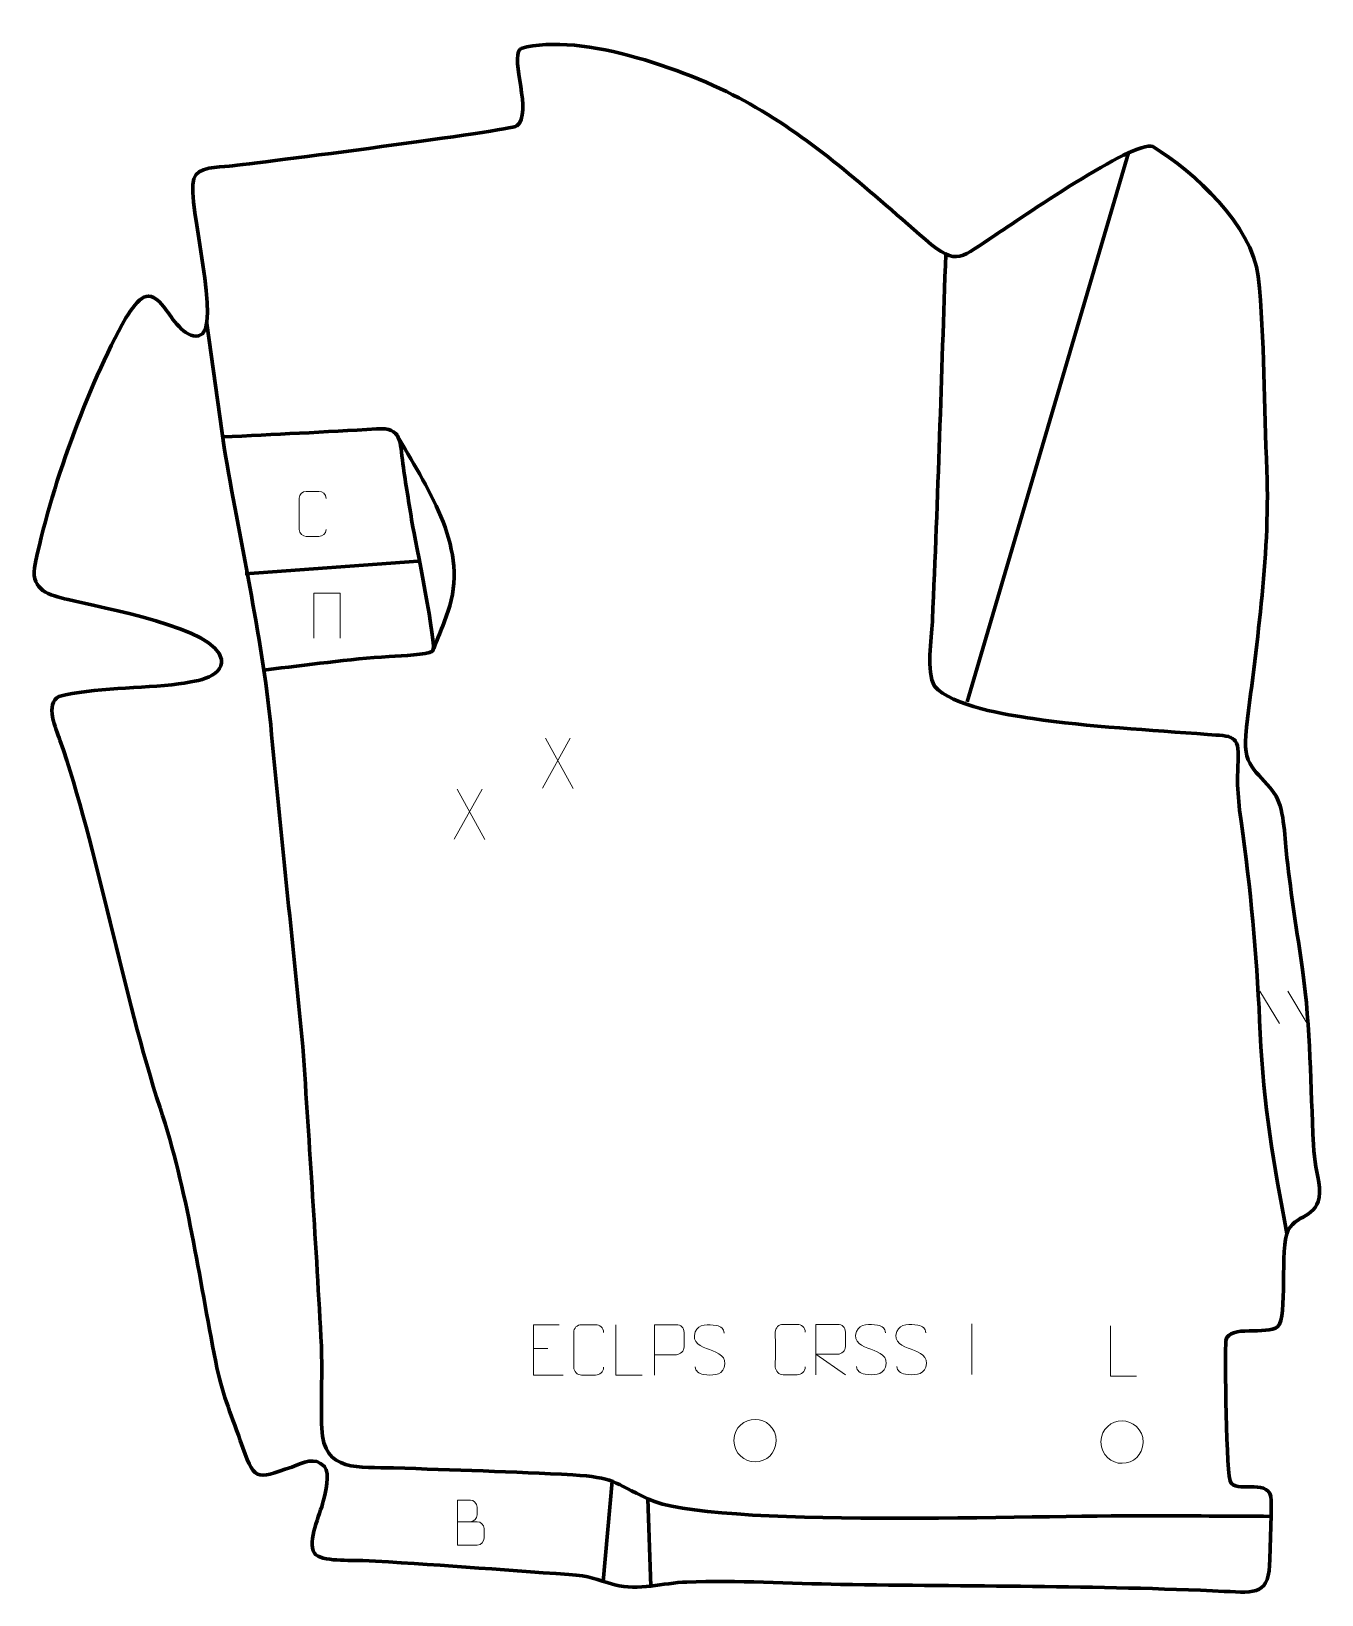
# Model space of a CAD drawing. Header units: millimetres. Extents: x -744 to -104, y -369 to 406.
import ezdxf

# ---------------------------------------------------------------- set-up
doc = ezdxf.new("R2010")
doc.units = ezdxf.units.MM
doc.header["$MEASUREMENT"] = 0
for name, color, linetype in [('layer 1', 7, 'Continuous'), ('layer 2', 7, 'Continuous'), ('layer 3', 7, 'Continuous')]:
    doc.layers.add(name, color=color, linetype=linetype)

msp = doc.modelspace()

# ---------------------------------------------------------------- linework, layer by layer
at = {"layer": 'layer 1', "color": 250, "lineweight": 9}
for points, knots in [([(-597.9217, 159.2732), (-598.0469, 157.1922), (-599.5491, 155.867), (-601.4728, 155.8573), (-601.4728, 155.8573), (-603.5614, 155.8576), (-605.65, 155.8576), (-607.7383, 155.8573), (-607.7383, 155.8573), (-609.4625, 155.7629), (-611.2289, 157.4508), (-611.2189, 159.2576), (-611.2189, 159.2576), (-611.2185, 164.4258), (-611.2185, 169.5935), (-611.2189, 174.7609), (-611.2189, 174.7609), (-611.2151, 176.676), (-609.6506, 178.2159), (-607.7227, 178.2038), (-607.7227, 178.2038), (-605.6397, 178.2038), (-603.5562, 178.2038), (-601.4728, 178.2038), (-601.4728, 178.2038), (-599.7293, 178.2356), (-597.9456, 176.8997), (-597.9217, 174.7163)], [0, 0, 0, 0, 0.125, 0.125, 0.125, 0.125, 0.25, 0.25, 0.25, 0.25, 0.375, 0.375, 0.375, 0.375, 0.5, 0.5, 0.5, 0.5, 0.625, 0.625, 0.625, 0.625, 0.75, 0.75, 0.75, 0.75, 1, 1, 1, 1]), ([(-604.0198, 105.3774), (-604.0198, 105.3774), (-604.0198, 127.7277), (-604.0198, 127.7277), (-604.0198, 127.7277), (-604.0198, 127.7277), (-590.9015, 127.7277), (-590.9015, 127.7277), (-590.9015, 127.7277), (-590.9015, 127.7277), (-590.9015, 105.3774), (-590.9015, 105.3774)], [0, 0, 0, 0, 0.25, 0.25, 0.25, 0.25, 0.5, 0.5, 0.5, 0.5, 1, 1, 1, 1]), ([(-482.2558, -234.9144), (-482.2558, -234.9144), (-495.1297, -234.9144), (-495.1297, -234.9144), (-495.1297, -234.9144), (-495.1297, -234.9144), (-495.1297, -259.868), (-495.1297, -259.868), (-495.1297, -259.868), (-495.1297, -259.868), (-480.2639, -259.868), (-480.2639, -259.868)], [0, 0, 0, 0, 0.25, 0.25, 0.25, 0.25, 0.5, 0.5, 0.5, 0.5, 1, 1, 1, 1]), ([(-460.2738, -256.0502), (-460.4136, -258.3736), (-462.0908, -259.8532), (-464.2385, -259.864), (-464.2385, -259.864), (-466.5704, -259.8636), (-468.9023, -259.8636), (-471.2338, -259.864), (-471.2338, -259.864), (-473.1588, -259.9694), (-475.1309, -258.0849), (-475.1197, -256.0676), (-475.1197, -256.0676), (-475.1193, -250.2975), (-475.1193, -244.5278), (-475.1197, -238.7585), (-475.1197, -238.7585), (-475.1155, -236.6204), (-473.3688, -234.9012), (-471.2164, -234.9147), (-471.2164, -234.9147), (-468.8907, -234.9147), (-466.5646, -234.9147), (-464.2385, -234.9147), (-464.2385, -234.9147), (-462.2919, -234.8792), (-460.3005, -236.3707), (-460.2738, -238.8083)], [0, 0, 0, 0, 0.125, 0.125, 0.125, 0.125, 0.25, 0.25, 0.25, 0.25, 0.375, 0.375, 0.375, 0.375, 0.5, 0.5, 0.5, 0.5, 0.625, 0.625, 0.625, 0.625, 0.75, 0.75, 0.75, 0.75, 1, 1, 1, 1]), ([(-441.2223, -259.868), (-441.2223, -259.868), (-454.1714, -259.868), (-454.1714, -259.868), (-454.1714, -259.868), (-454.1714, -259.868), (-454.1714, -234.9144), (-454.1714, -234.9144)], [0, 0, 0, 0, 0.33333333, 0.33333333, 0.33333333, 0.33333333, 1, 1, 1, 1]), ([(-435.0289, -259.868), (-435.0289, -259.868), (-435.0289, -234.9144), (-435.0289, -234.9144), (-435.0289, -234.9144), (-431.4339, -234.9144), (-427.8386, -234.9144), (-424.2432, -234.9144), (-424.2432, -234.9144), (-421.918, -234.9523), (-420.3606, -236.4424), (-420.3648, -238.8085), (-420.3648, -238.8085), (-420.3652, -240.8442), (-420.3652, -243.9035), (-420.3648, -245.9395), (-420.3648, -245.9395), (-420.3713, -247.8149), (-422.1835, -249.7568), (-424.1931, -249.7759), (-424.1931, -249.7759), (-424.1931, -249.7759), (-435.0289, -249.7759), (-435.0289, -249.7759)], [0, 0, 0, 0, 0.14285714, 0.14285714, 0.14285714, 0.14285714, 0.28571429, 0.28571429, 0.28571429, 0.28571429, 0.42857143, 0.42857143, 0.42857143, 0.42857143, 0.57142857, 0.57142857, 0.57142857, 0.57142857, 0.71428571, 0.71428571, 0.71428571, 0.71428571, 1, 1, 1, 1]), ([(-407.6913, -247.2173), (-411.9396, -245.7469), (-416.8477, -243.9511), (-414.8426, -238.4308), (-414.8426, -238.4308), (-413.3391, -234.2909), (-408.1255, -234.6794), (-404.5219, -235.2805), (-404.5219, -235.2805), (-401.6613, -235.7577), (-400.7966, -236.9709), (-400.486, -239.055)], [0, 0, 0, 0, 0.25, 0.25, 0.25, 0.25, 0.5, 0.5, 0.5, 0.5, 1, 1, 1, 1]), ([(-360.2683, -255.8763), (-360.4081, -258.1997), (-362.0853, -259.6793), (-364.233, -259.6901), (-364.233, -259.6901), (-366.5649, -259.6897), (-368.8968, -259.6897), (-371.2283, -259.6901), (-371.2283, -259.6901), (-373.1533, -259.7955), (-375.1254, -257.911), (-375.1142, -255.8937), (-375.1142, -255.8937), (-375.1138, -250.1236), (-375.1138, -244.3539), (-375.1142, -238.5846), (-375.1142, -238.5846), (-375.11, -236.4465), (-373.3633, -234.7273), (-371.2109, -234.7408), (-371.2109, -234.7408), (-368.8852, -234.7408), (-366.5591, -234.7408), (-364.233, -234.7408), (-364.233, -234.7408), (-362.2864, -234.7053), (-360.295, -236.1968), (-360.2683, -238.6344)], [0, 0, 0, 0, 0.125, 0.125, 0.125, 0.125, 0.25, 0.25, 0.25, 0.25, 0.375, 0.375, 0.375, 0.375, 0.5, 0.5, 0.5, 0.5, 0.625, 0.625, 0.625, 0.625, 0.75, 0.75, 0.75, 0.75, 1, 1, 1, 1]), ([(-355.0234, -259.694), (-355.0234, -259.694), (-355.0234, -234.7405), (-355.0234, -234.7405), (-355.0234, -234.7405), (-351.4286, -234.7405), (-347.8331, -234.7405), (-344.2379, -234.7405), (-344.2379, -234.7405), (-341.9126, -234.7782), (-340.3553, -236.2682), (-340.3594, -238.6346), (-340.3594, -238.6346), (-340.3598, -240.6701), (-340.3598, -243.7295), (-340.3594, -245.7655), (-340.3594, -245.7655), (-340.3659, -247.641), (-342.1782, -249.5828), (-344.1877, -249.6019), (-344.1877, -249.6019), (-344.1877, -249.6019), (-355.0234, -249.6019), (-355.0234, -249.6019), (-355.0234, -249.6019), (-355.0234, -249.6019), (-340.3687, -259.694), (-340.3687, -259.694)], [0, 0, 0, 0, 0.125, 0.125, 0.125, 0.125, 0.25, 0.25, 0.25, 0.25, 0.375, 0.375, 0.375, 0.375, 0.5, 0.5, 0.5, 0.5, 0.625, 0.625, 0.625, 0.625, 0.75, 0.75, 0.75, 0.75, 1, 1, 1, 1]), ([(-327.6858, -247.0434), (-331.9341, -245.573), (-336.8422, -243.7772), (-334.8371, -238.2569), (-334.8371, -238.2569), (-333.3336, -234.117), (-328.12, -234.5055), (-324.5164, -235.1066), (-324.5164, -235.1066), (-321.6558, -235.5838), (-320.7911, -236.797), (-320.4805, -238.8811)], [0, 0, 0, 0, 0.25, 0.25, 0.25, 0.25, 0.5, 0.5, 0.5, 0.5, 1, 1, 1, 1]), ([(-307.6858, -247.0434), (-311.9341, -245.573), (-316.8422, -243.7772), (-314.8371, -238.2569), (-314.8371, -238.2569), (-313.3336, -234.117), (-308.12, -234.5055), (-304.5164, -235.1066), (-304.5164, -235.1066), (-301.6558, -235.5838), (-300.7911, -236.797), (-300.4805, -238.8811)], [0, 0, 0, 0, 0.25, 0.25, 0.25, 0.25, 0.5, 0.5, 0.5, 0.5, 1, 1, 1, 1]), ([(-195.971, -260.3878), (-195.971, -260.3878), (-208.9201, -260.3878), (-208.9201, -260.3878), (-208.9201, -260.3878), (-208.9201, -260.3878), (-208.9201, -235.4342), (-208.9201, -235.4342)], [0, 0, 0, 0, 0.33333333, 0.33333333, 0.33333333, 0.33333333, 1, 1, 1, 1]), ([(-407.6913, -247.2174), (-403.6727, -248.8641), (-398.6432, -250.7524), (-400.4772, -256.1127), (-400.4772, -256.1127), (-401.937, -260.3791), (-406.8478, -260.1224), (-410.5739, -259.5677), (-410.5739, -259.5677), (-413.3239, -259.1579), (-414.5448, -257.9444), (-414.9228, -255.8322)], [0, 0, 0, 0, 0.25, 0.25, 0.25, 0.25, 0.5, 0.5, 0.5, 0.5, 1, 1, 1, 1]), ([(-327.6858, -247.0435), (-323.6672, -248.6902), (-318.6377, -250.5785), (-320.4717, -255.9388), (-320.4717, -255.9388), (-321.9315, -260.2052), (-326.8423, -259.9485), (-330.5684, -259.3938), (-330.5684, -259.3938), (-333.3184, -258.984), (-334.5393, -257.7705), (-334.9173, -255.6583)], [0, 0, 0, 0, 0.25, 0.25, 0.25, 0.25, 0.5, 0.5, 0.5, 0.5, 1, 1, 1, 1]), ([(-307.6858, -247.0435), (-303.6672, -248.6902), (-298.6377, -250.5785), (-300.4717, -255.9388), (-300.4717, -255.9388), (-301.9315, -260.2052), (-306.8423, -259.9485), (-310.5684, -259.3938), (-310.5684, -259.3938), (-313.3184, -258.984), (-314.5393, -257.7705), (-314.9173, -255.6583)], [0, 0, 0, 0, 0.25, 0.25, 0.25, 0.25, 0.5, 0.5, 0.5, 0.5, 1, 1, 1, 1]), ([(-395.6275, -292.2583), (-395.5568, -285.6179), (-390.2828, -281.7719), (-385.1275, -281.8689), (-385.1275, -281.8689), (-379.9722, -281.7719), (-374.6982, -285.8353), (-374.6275, -292.4757), (-374.6275, -292.4757), (-374.9977, -298.805), (-379.4396, -302.8357), (-385.1275, -302.8651), (-385.1275, -302.8651), (-390.2828, -302.9621), (-395.5568, -298.8987), (-395.6275, -292.2583)], [0, 0, 0, 0, 0.2, 0.2, 0.2, 0.2, 0.4, 0.4, 0.4, 0.4, 0.6, 0.6, 0.6, 0.6, 1, 1, 1, 1]), ([(-213.6365, -293.036), (-213.5658, -286.3956), (-208.2918, -282.5496), (-203.1365, -282.6466), (-203.1365, -282.6466), (-197.9812, -282.5496), (-192.7072, -286.613), (-192.6365, -293.2534), (-192.6365, -293.2534), (-193.0067, -299.5827), (-197.4486, -303.6134), (-203.1365, -303.6428), (-203.1365, -303.6428), (-208.2918, -303.7398), (-213.5658, -299.6764), (-213.6365, -293.036)], [0, 0, 0, 0, 0.2, 0.2, 0.2, 0.2, 0.4, 0.4, 0.4, 0.4, 0.6, 0.6, 0.6, 0.6, 1, 1, 1, 1]), ([(-532.7992, -332.5777), (-529.5402, -332.5773), (-526.2808, -332.5773), (-523.0211, -332.5777), (-523.0211, -332.5777), (-521.2518, -332.5932), (-519.5289, -334.1482), (-519.5289, -335.984), (-519.5289, -335.984), (-519.5292, -336.9948), (-519.5292, -339.7261), (-519.5289, -340.7372), (-519.5289, -340.7372), (-519.513, -342.4013), (-520.8943, -344.2051), (-522.9737, -344.1899), (-522.9737, -344.1899), (-526.2337, -344.1896), (-529.4934, -344.1896), (-532.7527, -344.1899), (-532.7527, -344.1899), (-532.7527, -336.7395), (-532.7527, -329.2894), (-532.7527, -321.8396), (-532.7527, -321.8396), (-530.6266, -321.8396), (-528.5002, -321.8396), (-526.3737, -321.8396), (-526.3737, -321.8396), (-524.8682, -321.8238), (-522.9902, -323.535), (-522.9743, -325.2927), (-522.9743, -325.2927), (-522.9747, -327.1433), (-522.9747, -327.274), (-522.9743, -329.1249), (-522.9743, -329.1249), (-522.9589, -330.9755), (-524.6198, -332.5932), (-526.4202, -332.5777)], [0, 0, 0, 0, 0.09090909, 0.09090909, 0.09090909, 0.09090909, 0.18181818, 0.18181818, 0.18181818, 0.18181818, 0.27272727, 0.27272727, 0.27272727, 0.27272727, 0.36363636, 0.36363636, 0.36363636, 0.36363636, 0.45454545, 0.45454545, 0.45454545, 0.45454545, 0.54545455, 0.54545455, 0.54545455, 0.54545455, 0.63636364, 0.63636364, 0.63636364, 0.63636364, 0.72727273, 0.72727273, 0.72727273, 0.72727273, 0.81818182, 0.81818182, 0.81818182, 0.81818182, 1, 1, 1, 1])]:
    msp.add_open_spline(points, degree=3, knots=knots, dxfattribs=at)
for points in [[(-476.8746, 55.8852), (-476.8746, 55.8852), (-490.6152, 30.9894), (-490.6152, 30.9894)], [(-489.1606, 55.8852), (-489.1606, 55.8852), (-475.42, 30.9317), (-475.42, 30.9317)], [(-520.5716, 30.6276), (-520.5716, 30.6276), (-534.3122, 5.7318), (-534.3122, 5.7318)], [(-532.8576, 30.6276), (-532.8576, 30.6276), (-519.117, 5.6741), (-519.117, 5.6741)], [(-134.769, -69.6203), (-134.769, -69.6203), (-125.1582, -85.5895), (-125.1582, -85.5895)], [(-120.9874, -69.6203), (-120.9874, -69.6203), (-111.3766, -85.5895), (-111.3766, -85.5895)], [(-277.6858, -234.5563), (-277.6858, -234.5563), (-277.6858, -259.5304), (-277.6858, -259.5304)], [(-495.1297, -246.7941), (-495.1297, -246.7941), (-487.9616, -246.7941), (-487.9616, -246.7941)]]:
    msp.add_open_spline(points, degree=3, dxfattribs=at)
at = {"layer": 'layer 2', "color": 20, "lineweight": 158}
msp.add_open_spline([(-501.2035, 397.8042), (-471.301, 406.3034), (-415.652, 386.2263), (-387.7537, 370.3043), (-387.7537, 370.3043), (-355.1855, 351.7174), (-332.0785, 330.2335), (-300.6611, 303.0433), (-300.6611, 303.0433), (-284.3291, 288.9089), (-283.0767, 294.4885), (-266.0258, 305.2523), (-266.0258, 305.2523), (-255.0366, 312.4334), (-197.0739, 352.8161), (-187.942, 349.0985), (-187.942, 349.0985), (-167.1479, 336.6689), (-138.8395, 309.9499), (-135.5946, 284.8546), (-135.5946, 284.8546), (-132.3567, 253.3448), (-132.8172, 220.3302), (-131.3041, 188.4849), (-131.3041, 188.4849), (-129.7704, 144.1513), (-136.8216, 101.009), (-141.8357, 57.1989), (-141.8357, 57.1989), (-143.3065, 40.2315), (-134.5821, 39.2532), (-126.7334, 27.0634), (-126.7334, 27.0634), (-122.6065, 19.7469), (-122.4198, 5.3814), (-121.4218, -3.4308), (-121.4218, -3.4308), (-119.2693, -22.3265), (-116.3971, -40.1107), (-113.6644, -58.8372), (-113.6644, -58.8372), (-109.5307, -88.3689), (-109.6953, -116.2304), (-108.2728, -145.7531), (-108.2728, -145.7531), (-107.8701, -154.1105), (-106.2423, -159.2996), (-105.2435, -167.0237), (-105.2435, -167.0237), (-104.1257, -181.9447), (-115.7897, -179.4704), (-120.8272, -187.9514), (-120.8272, -187.9514), (-125.019, -197.017), (-120.9706, -231.5314), (-125.8933, -235.7977), (-125.8933, -235.7977), (-131.2712, -240.4585), (-150.0615, -234.6368), (-151.609, -242.6781), (-151.609, -242.6781), (-152.1998, -248.5796), (-151.6814, -310.8583), (-149.1053, -313.5332), (-149.1053, -313.5332), (-144.5311, -318.2829), (-129.578, -310.753), (-129.1445, -322.0592), (-129.1445, -322.0592), (-129.105, -331.5847), (-129.6876, -341.4769), (-129.8519, -351.1115), (-129.8519, -351.1115), (-130.1533, -368.7835), (-136.3775, -367.9091), (-152.4734, -367.1145), (-152.4734, -367.1145), (-215.5102, -364.1374), (-279.5956, -364.6656), (-342.8009, -363.6665), (-342.8009, -363.6665), (-367.7387, -363.2312), (-394.2147, -361.6047), (-418.9756, -362.4879), (-418.9756, -362.4879), (-430.8731, -362.9123), (-442.9875, -366.9504), (-454.7626, -363.7994), (-454.7626, -363.7994), (-464.2797, -361.2526), (-466.9859, -359.4671), (-477.4452, -358.7563), (-477.4452, -358.7563), (-511.4195, -356.4442), (-545.7841, -353.6031), (-579.7392, -351.8111), (-579.7392, -351.8111), (-585.5713, -351.5033), (-600.1744, -352.6474), (-603.7133, -348.2073), (-603.7133, -348.2073), (-607.2743, -342.0473), (-600.9532, -329.1801), (-599.284, -322.407), (-599.284, -322.407), (-598.2952, -318.3948), (-595.9033, -308.8704), (-598.6372, -305.1574), (-598.6372, -305.1574), (-604.0163, -300.1881), (-608.5296, -303.2522), (-614.9473, -305.4687), (-614.9473, -305.4687), (-633.2452, -311.7881), (-633.35, -312.8359), (-640.4706, -292.3581), (-640.4706, -292.3581), (-645.6081, -277.771), (-649.5342, -268.9972), (-652.6474, -253.3734), (-652.6474, -253.3734), (-661.1405, -210.4118), (-666.4897, -169.0979), (-680.2557, -127.3308), (-680.2557, -127.3308), (-698.4173, -72.2271), (-711.544, 2.2837), (-729.8884, 54.9111), (-729.8884, 54.9111), (-731.7693, 60.3071), (-737.5619, 72.9735), (-730.4058, 76.5262), (-730.4058, 76.5262), (-713.9045, 80.9087), (-689.0184, 80.4352), (-671.0426, 82.791), (-671.0426, 82.791), (-664.7669, 83.6135), (-648.638, 85.4738), (-649.8656, 94.9066), (-649.8656, 94.9066), (-651.8902, 110.466), (-709.0645, 120.4343), (-725.9046, 124.5525), (-725.9046, 124.5525), (-735.2363, 126.8748), (-744.1339, 129.1326), (-742.5742, 140.2899), (-742.5742, 140.2899), (-734.7256, 179.2865), (-716.5831, 229.3811), (-697.2718, 264.1583), (-697.2718, 264.1583), (-690.8412, 274.0156), (-686.0617, 280.2195), (-677.8483, 268.994), (-677.8483, 268.994), (-674.4028, 264.2849), (-668.1931, 254.0386), (-661.1441, 255.2572), (-661.1441, 255.2572), (-648.5202, 257.4396), (-667.2041, 321.191), (-663.5637, 333.1168), (-663.5637, 333.1168), (-661.671, 339.3168), (-651.535, 338.8427), (-645.938, 339.4257), (-645.938, 339.4257), (-631.8823, 340.922), (-506.3712, 357.0565), (-503.32, 359.4091), (-503.32, 359.4091), (-495.2204, 365.6541), (-506.7479, 392.413), (-501.6892, 397.3722), (-501.6892, 397.3722), (-501.6892, 397.3722), (-501.2035, 397.8042), (-501.2035, 397.8042)], degree=3, knots=[0, 0, 0, 0, 0.02173913, 0.02173913, 0.02173913, 0.02173913, 0.04347826, 0.04347826, 0.04347826, 0.04347826, 0.06521739, 0.06521739, 0.06521739, 0.06521739, 0.08695652, 0.08695652, 0.08695652, 0.08695652, 0.10869565, 0.10869565, 0.10869565, 0.10869565, 0.13043478, 0.13043478, 0.13043478, 0.13043478, 0.15217391, 0.15217391, 0.15217391, 0.15217391, 0.17391304, 0.17391304, 0.17391304, 0.17391304, 0.19565217, 0.19565217, 0.19565217, 0.19565217, 0.2173913, 0.2173913, 0.2173913, 0.2173913, 0.23913043, 0.23913043, 0.23913043, 0.23913043, 0.26086957, 0.26086957, 0.26086957, 0.26086957, 0.2826087, 0.2826087, 0.2826087, 0.2826087, 0.30434783, 0.30434783, 0.30434783, 0.30434783, 0.32608696, 0.32608696, 0.32608696, 0.32608696, 0.34782609, 0.34782609, 0.34782609, 0.34782609, 0.36956522, 0.36956522, 0.36956522, 0.36956522, 0.39130435, 0.39130435, 0.39130435, 0.39130435, 0.41304348, 0.41304348, 0.41304348, 0.41304348, 0.43478261, 0.43478261, 0.43478261, 0.43478261, 0.45652174, 0.45652174, 0.45652174, 0.45652174, 0.47826087, 0.47826087, 0.47826087, 0.47826087, 0.5, 0.5, 0.5, 0.5, 0.52173913, 0.52173913, 0.52173913, 0.52173913, 0.54347826, 0.54347826, 0.54347826, 0.54347826, 0.56521739, 0.56521739, 0.56521739, 0.56521739, 0.58695652, 0.58695652, 0.58695652, 0.58695652, 0.60869565, 0.60869565, 0.60869565, 0.60869565, 0.63043478, 0.63043478, 0.63043478, 0.63043478, 0.65217391, 0.65217391, 0.65217391, 0.65217391, 0.67391304, 0.67391304, 0.67391304, 0.67391304, 0.69565217, 0.69565217, 0.69565217, 0.69565217, 0.7173913, 0.7173913, 0.7173913, 0.7173913, 0.73913043, 0.73913043, 0.73913043, 0.73913043, 0.76086957, 0.76086957, 0.76086957, 0.76086957, 0.7826087, 0.7826087, 0.7826087, 0.7826087, 0.80434783, 0.80434783, 0.80434783, 0.80434783, 0.82608696, 0.82608696, 0.82608696, 0.82608696, 0.84782609, 0.84782609, 0.84782609, 0.84782609, 0.86956522, 0.86956522, 0.86956522, 0.86956522, 0.89130435, 0.89130435, 0.89130435, 0.89130435, 0.91304348, 0.91304348, 0.91304348, 0.91304348, 0.93478261, 0.93478261, 0.93478261, 0.93478261, 0.95652174, 0.95652174, 0.95652174, 0.95652174, 1, 1, 1, 1], dxfattribs=at)
at = {"layer": 'layer 3', "color": 165, "lineweight": 158}
for points in [[(-279.9359, 73.8548), (-279.9359, 73.8548), (-199.8984, 346.0364), (-199.8984, 346.0364)], [(-638.1188, 137.3099), (-638.1188, 137.3099), (-552.1789, 143.5347), (-552.1789, 143.5347)], [(-456.1176, -312.566), (-456.1176, -312.566), (-460.4305, -362.1653), (-460.4305, -362.1653)], [(-438.3233, -321.3075), (-438.3233, -321.3075), (-436.8711, -364.4795), (-436.8711, -364.4795)]]:
    msp.add_open_spline(points, degree=3, dxfattribs=at)
for points, knots in [([(-121.4617, -189.7208), (-127.8496, -155.0717), (-133.1295, -125.9895), (-134.6395, -90.4998), (-134.6395, -90.4998), (-136.0874, -56.2108), (-138.6777, -25.4658), (-143.2799, 8.5576), (-143.2799, 8.5576), (-145.1945, 22.5256), (-146.4942, 30.3575), (-145.5648, 44.6688), (-145.5648, 44.6688), (-144.9691, 57.7824), (-148.5454, 56.7456), (-160.8508, 57.6962), (-160.8508, 57.6962), (-188.9918, 59.8655), (-219.6885, 61.5342), (-247.4523, 65.5489), (-247.4523, 65.5489), (-260.2803, 67.4039), (-287.4796, 71.6844), (-296.2264, 81.6524), (-296.2264, 81.6524), (-300.3066, 89.0333), (-297.7308, 105.0063), (-297.2455, 113.4687), (-297.2455, 113.4687), (-297.2455, 113.4687), (-297.1745, 114.7069), (-297.1745, 114.7069), (-297.1745, 114.7069), (-294.4324, 175.0104), (-292.7527, 235.4825), (-290.5829, 295.8287)], [0, 0, 0, 0, 0.1, 0.1, 0.1, 0.1, 0.2, 0.2, 0.2, 0.2, 0.3, 0.3, 0.3, 0.3, 0.4, 0.4, 0.4, 0.4, 0.5, 0.5, 0.5, 0.5, 0.6, 0.6, 0.6, 0.6, 0.7, 0.7, 0.7, 0.7, 0.8, 0.8, 0.8, 0.8, 1, 1, 1, 1]), ([(-657.1138, 261.4016), (-657.1138, 261.4016), (-648.455, 199.8792), (-648.455, 199.8792), (-648.455, 199.8792), (-641.2225, 156.0976), (-629.5576, 105.654), (-625.3954, 62.4541), (-625.3954, 62.4541), (-620.2722, 9.2795), (-614.7521, -43.8658), (-609.4034, -97.019), (-609.4034, -97.019), (-606.1916, -146.4764), (-602.8003, -196.1364), (-600.2657, -245.6208), (-600.2657, -245.6208), (-599.6927, -259.2981), (-600.5891, -272.9042), (-600.0827, -286.3863), (-600.0827, -286.3863), (-599.2562, -308.3836), (-581.1626, -305.3319), (-564.4268, -305.9091), (-564.4268, -305.9091), (-534.9775, -306.9305), (-504.9956, -307.7348), (-475.6118, -309.3542), (-475.6118, -309.3542), (-455.1549, -310.6078), (-455.6111, -313.0281), (-438.3233, -321.3075), (-438.3233, -321.3075), (-407.6538, -335.9959), (-244.491, -329.3113), (-190.7751, -329.5969), (-190.7751, -329.5969), (-170.26, -329.7059), (-149.745, -329.8149), (-129.2299, -329.9239)], [0, 0, 0, 0, 0.09090909, 0.09090909, 0.09090909, 0.09090909, 0.18181818, 0.18181818, 0.18181818, 0.18181818, 0.27272727, 0.27272727, 0.27272727, 0.27272727, 0.36363636, 0.36363636, 0.36363636, 0.36363636, 0.45454545, 0.45454545, 0.45454545, 0.45454545, 0.54545455, 0.54545455, 0.54545455, 0.54545455, 0.63636364, 0.63636364, 0.63636364, 0.63636364, 0.72727273, 0.72727273, 0.72727273, 0.72727273, 0.81818182, 0.81818182, 0.81818182, 0.81818182, 1, 1, 1, 1]), ([(-649.1995, 205.1691), (-623.7272, 206.4221), (-598.381, 207.6129), (-572.9232, 209.1925), (-572.9232, 209.1925), (-559.9418, 209.998), (-561.3703, 202.8521), (-559.8418, 191.8152), (-559.8418, 191.8152), (-558.4888, 182.0455), (-556.7427, 172.0742), (-555.1814, 162.3104), (-555.1814, 162.3104), (-554.0278, 155.0906), (-542.5541, 100.29), (-545.0578, 99.0025), (-545.0578, 99.0025), (-548.4725, 97.2465), (-559.2776, 96.7156), (-566.6691, 96.2977), (-566.6691, 96.2977), (-586.3498, 95.1849), (-607.838, 91.9967), (-627.6099, 89.7775), (-627.6099, 89.7775), (-627.6099, 89.7775), (-629.0726, 89.6133), (-629.0726, 89.6133)], [0, 0, 0, 0, 0.125, 0.125, 0.125, 0.125, 0.25, 0.25, 0.25, 0.25, 0.375, 0.375, 0.375, 0.375, 0.5, 0.5, 0.5, 0.5, 0.625, 0.625, 0.625, 0.625, 0.75, 0.75, 0.75, 0.75, 1, 1, 1, 1]), ([(-562.9867, 206.4042), (-548.471, 181.1248), (-527.606, 151.6778), (-536.5925, 121.388), (-536.5925, 121.388), (-538.8362, 113.8252), (-542.2343, 106.3913), (-545.0578, 99.0025)], [0, 0, 0, 0, 0.33333333, 0.33333333, 0.33333333, 0.33333333, 1, 1, 1, 1])]:
    msp.add_open_spline(points, degree=3, knots=knots, dxfattribs=at)

doc.saveas('drawing.dxf')
